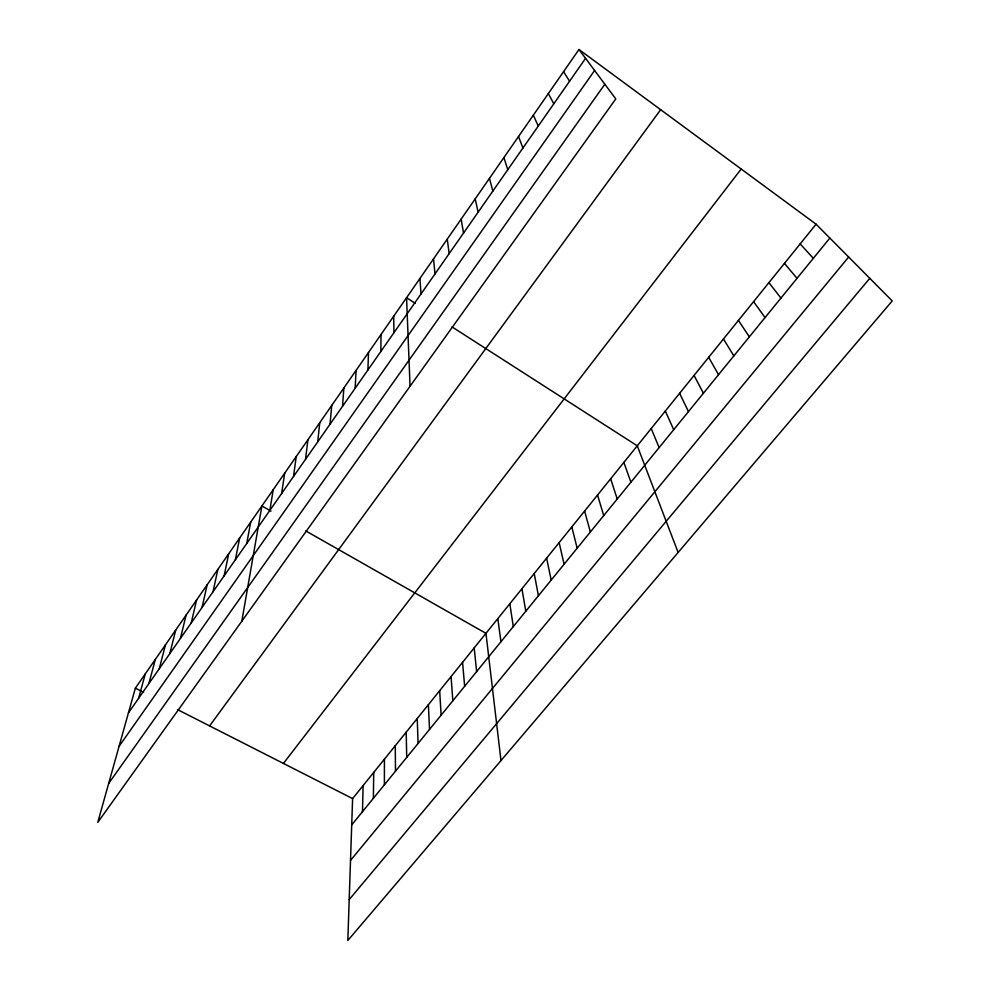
<?xml version="1.0" encoding="UTF-8"?>
<svg xmlns="http://www.w3.org/2000/svg" width="990" height="990" viewBox="0 0 990 990"><rect width="100%" height="100%" fill="white"/><g stroke="black" fill="none" stroke-linecap="round" stroke-linejoin="round"><path stroke-width="1.49" d="M384.38 784.81L384.429 759.157M380.853 351.45L381.026 334.471M373.379 798.311L373.713 772.435M362.489 811.676L363.107 785.577M367.921 369.963L368.49 352.527M816.082 224.198L352.601 798.596L347.824 940.5L892.225 300.935L816.082 224.198L578.964 49.5L135.358 688.161L97.775 822.368L615.792 98.913L578.964 49.5M355.15 388.253L356.091 370.371M342.528 406.321L343.839 388.006M330.054 424.178L331.724 405.442M317.728 441.825L319.758 422.68M305.551 459.261L307.927 439.721M293.51 476.499L296.22 456.563M281.618 493.54L284.65 473.22M269.862 510.382L273.215 489.691M241.808 621.213L261.904 505.977L270.988 511.137M246.733 543.485L250.718 522.077M235.373 559.758L239.654 538.003M224.136 575.846L228.702 553.757M213.023 591.748L217.887 569.349M202.047 607.476L207.182 584.756M191.181 623.032L196.589 600.002M180.428 638.426L186.108 615.087M169.81 653.635L175.737 630.011M159.291 668.696L165.491 644.787M148.896 683.583L155.331 659.39M138.612 698.309L145.295 673.843M128.44 712.874L585.56 58.336M119.06 746.336L594.606 70.488M108.665 783.461L604.853 84.224M209.608 725.905L660.652 109.68M283.425 763.426L741.188 169.018M351.722 824.893L829.843 238.058M350.522 860.384L848.653 257.016M349.198 899.601L869.789 278.314M135.358 688.161L143.575 692.332M177.519 709.595L352.601 798.596M305.737 530.9L485.954 633.34L500.977 760.58M415.231 303.287L406.556 297.718L410.058 386.236M452.034 326.91L637.263 445.809L678.125 552.47M800.168 243.924L813.335 258.316M784.451 263.402L797.037 278.326M768.921 282.645L780.937 298.077M753.588 301.653L765.047 317.592M738.429 320.438L749.356 336.848M563.558 71.688L569.572 81.217M723.455 338.988L733.85 355.88M708.667 357.328L718.542 374.666M548.349 93.58L553.818 103.789M694.052 375.445L703.42 393.228M679.598 393.352L688.471 411.568M533.338 115.186L538.263 126.052M665.33 411.036L673.707 429.685M651.21 428.534L659.13 447.591M518.525 136.521L522.918 148.017M623.886 462.404L630.902 482.241M610.644 478.801L617.228 499.01M503.898 157.571L507.783 169.698M597.552 495.025L603.727 515.592M584.607 511.075L590.362 531.989M489.456 178.361L492.847 191.082M571.812 526.94L577.158 548.2M559.14 542.631L564.102 564.226M475.2 198.879L478.108 212.194M546.616 558.162L551.183 580.078M534.216 573.519L538.412 595.745M461.13 219.149L463.555 233.034M521.953 588.716L525.789 611.251M509.825 603.751L513.29 626.583M447.233 239.159L449.188 253.601M497.821 618.626L500.94 641.755M474.198 647.905L476.623 671.591M433.509 258.922L435.006 273.908M462.565 662.322L464.657 686.28M451.056 676.578L452.826 700.809M419.946 278.438L421.01 293.943M439.671 690.698L441.119 715.176M428.398 704.67L429.524 729.395M417.236 718.505L418.065 743.465M406.197 732.192L406.717 757.399M393.711 316.206L393.946 332.702M395.257 745.742L395.493 771.173"/></g></svg>
